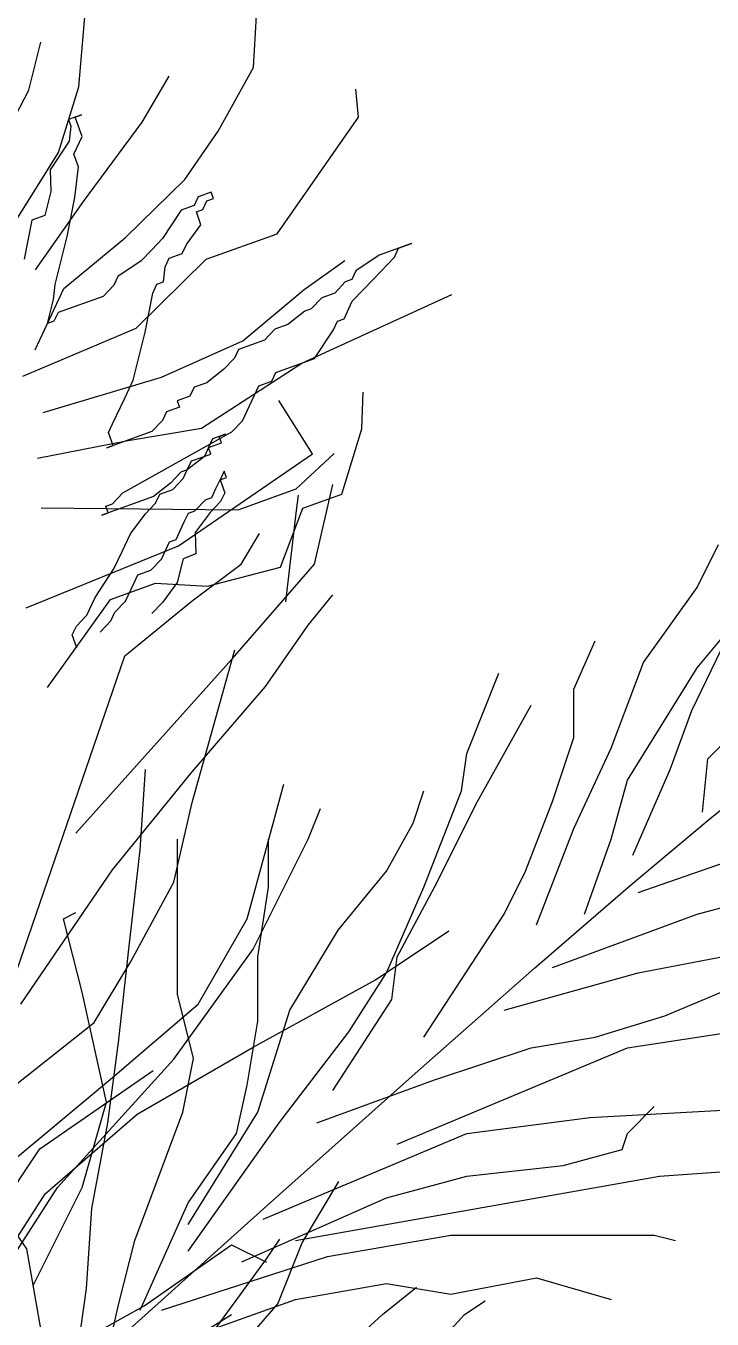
# Model space of a CAD drawing. Header units: millimetres. Extents: x 11966 to 133335, y 1756 to 88592.
# Drawn here: x 37253 to 38017, y 23926 to 25366 of the extents above; entities that cross this region are included whole.
import ezdxf

# ---------------------------------------------------------------- set-up
doc = ezdxf.new("R2010")
doc.units = ezdxf.units.MM

# ---------------------------------------------------------------- blocks, each defined once
blk = doc.blocks.new('A$C4FB75ABC')
at = {"color": 72}
for p, q in [((2.8876, 3.7608), (2.897, 3.8696)), ((3.0823, 3.7823), (3.0858, 3.8403)), ((2.8322, 3.7571), (2.8454, 3.8105)), ((3.043, 3.7114), (3.0823, 3.7823)), ((2.8652, 3.6879), (2.8876, 3.7608)), ((2.9584, 3.7215), (2.9885, 3.7729)), ((2.7745, 3.6472), (2.8322, 3.7571)), ((3.1994, 3.7272), (3.1962, 3.7584)), ((2.8907, 3.7295), (2.8764, 3.7244)), ((2.8764, 3.7244), (2.8789, 3.7172)), ((2.8789, 3.7172), (2.8769, 3.7003)), ((2.8835, 3.727), (2.8907, 3.7295)), ((2.8913, 3.7054), (2.8835, 3.727)), ((2.893, 3.6331), (2.9584, 3.7215)), ((3.1085, 3.5972), (3.1994, 3.7272)), ((2.8821, 3.6859), (2.8913, 3.7054)), ((3.0058, 3.6575), (3.043, 3.7114)), ((2.7932, 3.5729), (2.8652, 3.6879)), ((2.8769, 3.7003), (2.856, 3.6684)), ((2.8873, 3.6716), (2.8821, 3.6859)), ((2.856, 3.6684), (2.8566, 3.6443)), ((2.8833, 3.6377), (2.8873, 3.6716)), ((2.9398, 3.5932), (3.0058, 3.6575)), ((2.8394, 3.5571), (2.893, 3.6331)), ((2.8566, 3.6443), (2.85, 3.6176)), ((2.8746, 3.5941), (2.8833, 3.6377)), ((3.0207, 3.6385), (3.0161, 3.6288)), ((3.035, 3.6437), (3.0207, 3.6385)), ((3.0258, 3.6242), (3.0304, 3.6339)), ((3.0304, 3.6339), (3.0376, 3.6365)), ((3.0376, 3.6365), (3.035, 3.6437)), ((2.85, 3.6176), (2.8356, 3.6125)), ((3.0017, 3.6236), (2.9808, 3.5918)), ((3.0161, 3.6288), (3.0017, 3.6236)), ((3.0187, 3.6216), (3.0258, 3.6242)), ((3.0238, 3.6072), (3.0187, 3.6216)), ((2.8356, 3.6125), (2.827, 3.5688)), ((3.0075, 3.5852), (3.0238, 3.6072)), ((2.868, 3.5674), (2.8746, 3.5941)), ((2.8712, 3.5361), (2.9398, 3.5932)), ((2.9808, 3.5918), (2.969, 3.5794)), ((3.0296, 3.5688), (3.1085, 3.5972)), ((2.969, 3.5794), (2.9573, 3.5671)), ((2.9885, 3.5702), (3.0029, 3.5754)), ((3.0029, 3.5754), (3.0075, 3.5852)), ((3.2224, 3.5733), (3.1962, 3.5558)), ((3.2582, 3.5862), (3.2224, 3.5733)), ((3.2393, 3.5713), (3.2439, 3.5811)), ((3.2439, 3.5811), (3.2582, 3.5862)), ((2.8614, 3.5407), (2.868, 3.5674)), ((2.9573, 3.5671), (2.9312, 3.5496)), ((2.9518, 3.4922), (3.0296, 3.5688)), ((2.9819, 3.5435), (2.984, 3.5605)), ((2.984, 3.5605), (2.9885, 3.5702)), ((3.1389, 3.5352), (3.1839, 3.5676)), ((3.2158, 3.5466), (3.2393, 3.5713)), ((2.9312, 3.5496), (2.9266, 3.5398)), ((3.1917, 3.5461), (3.1845, 3.5435)), ((3.1962, 3.5558), (3.1917, 3.5461)), ((3.1922, 3.522), (3.2158, 3.5466)), ((2.8391, 3.4678), (2.8712, 3.5361)), ((2.8594, 3.5238), (2.8614, 3.5407)), ((2.9266, 3.5398), (2.9148, 3.5275)), ((2.9616, 3.4876), (2.9702, 3.5312)), ((2.9702, 3.5312), (2.9748, 3.541)), ((2.9748, 3.541), (2.9819, 3.5435)), ((3.0703, 3.4781), (3.1389, 3.5352)), ((3.136, 3.4531), (3.303, 3.5294)), ((3.1727, 3.5311), (3.1584, 3.526)), ((3.1845, 3.5435), (3.1727, 3.5311)), ((2.8528, 3.4971), (2.8594, 3.5238)), ((2.9148, 3.5275), (2.8646, 3.5094)), ((3.1584, 3.526), (3.1466, 3.5136)), ((3.1831, 3.5024), (3.1922, 3.522)), ((2.8646, 3.5094), (2.86, 3.4997)), ((3.1394, 3.5111), (3.1205, 3.4961)), ((3.1466, 3.5136), (3.1394, 3.5111)), ((3.1759, 3.4999), (3.1831, 3.5024)), ((2.8253, 3.4385), (2.9518, 3.4922)), ((2.86, 3.4997), (2.8528, 3.4971)), ((2.9484, 3.4342), (2.9616, 3.4876)), ((3.1062, 3.491), (3.0944, 3.4786)), ((3.1205, 3.4961), (3.1062, 3.491)), ((3.1503, 3.4583), (3.1713, 3.4901)), ((3.1713, 3.4901), (3.1759, 3.4999)), ((2.9797, 3.4374), (3.0703, 3.4781)), ((3.0944, 3.4786), (3.0657, 3.4683)), ((3.0611, 3.4586), (3.0494, 3.4462)), ((3.0657, 3.4683), (3.0611, 3.4586)), ((3.1073, 3.4428), (3.1503, 3.4583)), ((3.0244, 3.3805), (3.136, 3.4531)), ((3.0494, 3.4462), (3.0304, 3.4313)), ((2.848, 3.3981), (2.9797, 3.4374)), ((2.9392, 3.4147), (2.9484, 3.4342)), ((3.0304, 3.4313), (3.0161, 3.4262)), ((3.0884, 3.4279), (3.1027, 3.433)), ((3.1027, 3.433), (3.1073, 3.4428)), ((2.9254, 3.3854), (2.9392, 3.4147)), ((3.0115, 3.4164), (2.9972, 3.4112)), ((3.0161, 3.4262), (3.0115, 3.4164)), ((3.07, 3.3888), (3.0884, 3.4279)), ((3.2028, 3.3799), (3.2043, 3.4209)), ((2.9997, 3.4041), (2.9854, 3.3989)), ((2.9972, 3.4112), (2.9997, 3.4041)), ((3.1481, 3.3521), (3.1105, 3.4115)), ((2.9208, 3.3757), (2.9254, 3.3854)), ((2.9808, 3.3891), (2.969, 3.3768)), ((2.9854, 3.3989), (2.9808, 3.3891)), ((3.0583, 3.3765), (3.07, 3.3888)), ((2.969, 3.3768), (2.9188, 3.3587)), ((2.926, 3.3613), (2.9208, 3.3757)), ((2.9369, 3.3085), (3.0583, 3.3765)), ((2.9403, 3.3665), (3.0244, 3.3805)), ((3.0511, 3.3739), (3.0367, 3.3687)), ((3.0439, 3.3713), (3.0511, 3.3739)), ((3.0465, 3.3642), (3.0439, 3.3713)), ((3.1805, 3.307), (3.2028, 3.3799)), ((2.8419, 3.3473), (2.9403, 3.3665)), ((2.9188, 3.3587), (2.926, 3.3613)), ((3.0322, 3.359), (3.0276, 3.3492)), ((3.0367, 3.3687), (3.0322, 3.359)), ((3.0322, 3.359), (3.0465, 3.3642)), ((3.0347, 3.3518), (3.0322, 3.359)), ((2.9986, 3.2497), (3.1481, 3.3521)), ((3.0276, 3.3492), (3.0086, 3.3343)), ((3.0086, 3.3343), (3.0132, 3.3441)), ((3.0132, 3.3441), (3.0347, 3.3518)), ((3.1297, 3.313), (3.1722, 3.3526)), ((3.0015, 3.3317), (2.9897, 3.3194)), ((3.0086, 3.3343), (3.0015, 3.3317)), ((3.004, 3.3246), (3.0086, 3.3343)), ((3.0497, 3.3329), (3.0451, 3.3231)), ((3.0522, 3.3257), (3.0497, 3.3329)), ((2.9897, 3.3194), (2.9708, 3.3045)), ((2.9923, 3.3122), (3.004, 3.3246)), ((3.0359, 3.3036), (3.0405, 3.3134)), ((3.0405, 3.3134), (3.0451, 3.3231)), ((3.0451, 3.3231), (3.0522, 3.3257)), ((3.0451, 3.3231), (3.0502, 3.3088)), ((3.1501, 3.2292), (3.1706, 3.3178)), ((2.9708, 3.3045), (2.9134, 3.2838)), ((2.9251, 3.2962), (2.9369, 3.3085)), ((2.9733, 3.2973), (2.9779, 3.3071)), ((2.9779, 3.3071), (2.9923, 3.3122)), ((3.0169, 3.2887), (3.0287, 3.301)), ((3.0287, 3.301), (3.0359, 3.3036)), ((3.0456, 3.299), (3.0339, 3.2867)), ((3.0502, 3.3088), (3.0456, 3.299)), ((3.0651, 3.2898), (3.1297, 3.313)), ((3.1303, 3.2889), (3.1323, 3.3059)), ((3.1374, 3.2915), (3.1805, 3.307)), ((2.8457, 3.2919), (3.0651, 3.2898)), ((2.9134, 3.2838), (2.9206, 3.2864)), ((2.918, 3.2936), (2.9251, 3.2962)), ((2.9206, 3.2864), (2.918, 3.2936)), ((2.9452, 3.2629), (2.9616, 3.285)), ((2.9616, 3.285), (2.9733, 3.2973)), ((3.0052, 3.2763), (3.0098, 3.2861)), ((3.0098, 3.2861), (3.0169, 3.2887)), ((3.0339, 3.2867), (3.0175, 3.2646)), ((3.1125, 3.2258), (3.1374, 3.2915)), ((3.1182, 3.1873), (3.1303, 3.2889)), ((2.996, 3.2568), (3.0052, 3.2763)), ((2.936, 3.2434), (2.9452, 3.2629)), ((2.9888, 3.2542), (2.996, 3.2568)), ((3.0175, 3.2646), (3.0181, 3.2405)), ((3.0684, 3.2292), (3.0888, 3.2633)), ((2.829, 3.1805), (2.9986, 3.2497)), ((2.9269, 3.2238), (2.936, 3.2434)), ((2.9797, 3.2347), (2.9842, 3.2445)), ((2.9842, 3.2445), (2.9888, 3.2542)), ((3.5763, 3.2032), (3.6001, 3.2509)), ((2.9679, 3.2224), (2.9797, 3.2347)), ((3.0038, 3.2353), (2.9972, 3.2086)), ((3.0181, 3.2405), (3.0038, 3.2353)), ((3.0139, 3.1884), (3.0684, 3.2292)), ((3.0616, 3.1271), (3.1501, 3.2292)), ((3.5703, 3.066), (3.6479, 3.227)), ((2.9059, 3.192), (2.9269, 3.2238)), ((2.949, 3.2075), (2.9535, 3.2172)), ((2.9535, 3.2172), (2.9679, 3.2224)), ((3.031, 3.2046), (3.1125, 3.2258)), ((2.9229, 3.19), (2.9731, 3.208)), ((2.9398, 3.188), (2.949, 3.2075)), ((2.9731, 3.208), (3.031, 3.2046)), ((2.9972, 3.2086), (2.9808, 3.1865)), ((3.5166, 3.1197), (3.5763, 3.2032)), ((2.8529, 3.0918), (2.9229, 3.19)), ((2.8967, 3.1725), (2.9059, 3.192)), ((2.928, 3.1756), (2.9398, 3.188)), ((2.9389, 3.1271), (3.0139, 3.1884)), ((2.9808, 3.1865), (2.969, 3.1742)), ((3.1433, 3.1611), (3.1706, 3.1952)), ((2.885, 3.1601), (2.8967, 3.1725)), ((2.9234, 3.1659), (2.928, 3.1756)), ((2.8804, 3.1504), (2.885, 3.1601)), ((2.9117, 3.1535), (2.9234, 3.1659)), ((3.0956, 3.093), (3.1433, 3.1611)), ((2.8856, 3.136), (2.8804, 3.1504)), ((3.4391, 3.0899), (3.4629, 3.1436)), ((3.5763, 3.1137), (3.6061, 3.1495)), ((2.7823, 2.6709), (2.9389, 3.1271)), ((2.8844, 2.9296), (3.0616, 3.1271)), ((3.0139, 2.9637), (3.0616, 3.1339)), ((3.4808, 3.0243), (3.5166, 3.1197)), ((3.4987, 2.9885), (3.5763, 3.1137)), ((3.3198, 3.0184), (3.3556, 3.1078)), ((3.0139, 2.9977), (3.0956, 3.093)), ((3.4391, 3.0362), (3.4391, 3.0899)), ((3.5882, 3.0124), (3.6658, 3.0899)), ((3.3317, 2.9647), (3.3914, 3.072)), ((3.5465, 3.0005), (3.5703, 3.066)), ((3.4152, 2.9647), (3.4391, 3.0362)), ((3.3138, 2.9766), (3.3198, 3.0184)), ((3.4391, 2.9349), (3.4808, 3.0243)), ((3.5822, 2.9528), (3.5882, 3.0124)), ((2.9253, 2.8888), (3.0139, 2.9977)), ((2.9559, 2.911), (2.9619, 3.0005)), ((3.5047, 2.9051), (3.5465, 3.0005)), ((3.5886, 2.9442), (3.6611, 3.0024)), ((3.0752, 2.8343), (3.1161, 2.9841)), ((3.4808, 2.923), (3.4987, 2.9885)), ((3.2601, 2.9408), (3.2721, 2.9766)), ((3.2721, 2.8693), (3.3138, 2.9766)), ((2.9935, 2.8751), (3.0139, 2.9637)), ((3.1433, 2.9228), (3.157, 2.9569)), ((3.284, 2.8693), (3.3317, 2.9647)), ((3.3854, 2.8872), (3.4152, 2.9647)), ((3.2303, 2.8872), (3.2601, 2.9408)), ((3.5019, 2.8714), (3.5886, 2.9442)), ((3.3973, 2.8276), (3.4391, 2.9349)), ((2.944, 2.8037), (2.9559, 2.911)), ((2.9977, 2.8216), (2.9977, 2.923)), ((3.082, 2.8002), (3.1433, 2.9228)), ((3.0991, 2.8693), (3.0991, 2.923)), ((3.451, 2.8395), (3.4808, 2.923)), ((3.5107, 2.8633), (3.63, 2.9051)), ((2.8231, 2.739), (2.9253, 2.8888)), ((3.1766, 2.8216), (3.2303, 2.8872)), ((3.3615, 2.8395), (3.3854, 2.8872)), ((2.9458, 2.7866), (2.9935, 2.8751)), ((3.0872, 2.7918), (3.0991, 2.8693)), ((3.2303, 2.7739), (3.2721, 2.8693)), ((3.2422, 2.7918), (3.284, 2.8693)), ((3.3951, 2.779), (3.5019, 2.8714)), ((3.5763, 2.8395), (3.6896, 2.8693)), ((2.8708, 2.8343), (2.8844, 2.8411)), ((3.2721, 2.7024), (3.3615, 2.8395)), ((3.4152, 2.7799), (3.5763, 2.8395)), ((2.8913, 2.7526), (2.8708, 2.8343)), ((3.0207, 2.739), (3.0752, 2.8343)), ((2.9977, 2.7501), (2.9977, 2.8216)), ((3.1229, 2.7322), (3.1766, 2.8216)), ((3.2183, 2.7662), (3.3, 2.8207)), ((2.9321, 2.6964), (2.944, 2.8037)), ((2.9935, 2.6777), (3.082, 2.8002)), ((3.5107, 2.7739), (3.6658, 2.8037)), ((2.9049, 2.7185), (2.9458, 2.7866)), ((3.0872, 2.7203), (3.0872, 2.7918)), ((3.2363, 2.7441), (3.2422, 2.7918)), ((3.082, 2.6913), (3.2183, 2.7662)), ((3.1886, 2.7083), (3.2303, 2.7739)), ((3.2623, 2.6619), (3.3951, 2.779)), ((3.3615, 2.7322), (3.5107, 2.7739)), ((2.9185, 2.63), (2.8913, 2.7526)), ((3.5405, 2.7262), (3.6121, 2.756)), ((2.9253, 2.6572), (3.0207, 2.739)), ((3.0156, 2.6785), (2.9977, 2.7501)), ((3.1707, 2.6428), (3.2363, 2.7441)), ((3.0872, 2.6189), (3.1229, 2.7322)), ((3.4629, 2.7024), (3.5405, 2.7262)), ((2.7414, 2.5891), (2.9049, 2.7185)), ((3.0752, 2.6487), (3.0872, 2.7203)), ((3.111, 2.607), (3.1886, 2.7083)), ((3.4987, 2.6904), (3.6538, 2.7143)), ((2.9201, 2.607), (2.9321, 2.6964)), ((3.3914, 2.6904), (3.4629, 2.7024)), ((2.9526, 2.6164), (3.082, 2.6913)), ((3.2422, 2.5831), (3.4987, 2.6904)), ((3.284, 2.6547), (3.3914, 2.6904)), ((2.8442, 2.5778), (2.9704, 2.6651)), ((2.864, 2.5347), (2.9935, 2.6777)), ((3.0036, 2.6189), (3.0156, 2.6785)), ((2.7209, 2.487), (2.9253, 2.6572)), ((3.0976, 2.5149), (3.2623, 2.6619)), ((3.1528, 2.607), (3.284, 2.6547)), ((3.0633, 2.5951), (3.0752, 2.6487)), ((2.8913, 2.5347), (2.9185, 2.63)), ((3.457, 2.6129), (3.6717, 2.6249)), ((3.4987, 2.5951), (3.5286, 2.6249)), ((2.8504, 2.5279), (2.9526, 2.6164)), ((2.95, 2.4758), (3.0036, 2.6189)), ((3.0096, 2.4937), (3.0872, 2.6189)), ((3.3198, 2.5951), (3.457, 2.6129)), ((2.9022, 2.5116), (2.9201, 2.607)), ((3.0096, 2.4639), (3.111, 2.607)), ((3.0096, 2.5176), (3.0633, 2.5951)), ((3.0931, 2.4997), (3.3198, 2.5951)), ((3.4928, 2.5772), (3.4987, 2.5951)), ((2.786, 2.4905), (2.8442, 2.5778)), ((3.4272, 2.5593), (3.4928, 2.5772)), ((2.8299, 2.4666), (2.7686, 2.5551)), ((3.3198, 2.5474), (3.4272, 2.5593)), ((3.5345, 2.5474), (3.618, 2.5533)), ((3.1289, 2.4758), (3.5345, 2.5474)), ((3.1365, 2.4734), (3.1774, 2.5415)), ((3.2303, 2.5235), (3.3198, 2.5474)), ((2.7891, 2.4325), (2.8504, 2.5279)), ((2.8027, 2.4393), (2.864, 2.5347)), ((2.8368, 2.4257), (2.8913, 2.5347)), ((3.0693, 2.452), (3.2303, 2.5235)), ((2.895, 2.333), (3.0976, 2.5149)), ((2.8963, 2.4222), (2.9022, 2.5116)), ((2.9559, 2.3983), (3.0096, 2.5176)), ((3.1647, 2.4579), (3.3019, 2.4818)), ((3.3019, 2.4818), (3.4152, 2.4818)), ((3.4152, 2.4818), (3.5286, 2.4818)), ((3.5286, 2.4818), (3.5524, 2.4758)), ((2.8572, 2.31), (2.8299, 2.4666)), ((2.9321, 2.4043), (2.95, 2.4758)), ((2.9607, 2.4032), (3.0578, 2.4711)), ((3.0578, 2.4711), (3.0966, 2.4517)), ((3.0962, 2.4544), (3.1115, 2.4773)), ((3.1093, 2.4053), (3.1365, 2.4734)), ((2.9798, 2.3983), (3.1647, 2.4579)), ((3.0123, 2.3401), (3.0962, 2.4544)), ((2.8844, 2.3387), (2.8963, 2.4222)), ((3.1289, 2.4102), (3.2303, 2.4281)), ((3.2259, 2.3934), (3.264, 2.4239)), ((3.2303, 2.4281), (3.3019, 2.4162)), ((3.3019, 2.4162), (3.3973, 2.4341)), ((3.3973, 2.4341), (3.4808, 2.4102)), ((2.9619, 2.3506), (3.1289, 2.4102)), ((3.3174, 2.3934), (3.3403, 2.4087)), ((2.8733, 2.3546), (2.9607, 2.4032)), ((2.9142, 2.3268), (2.9321, 2.4043)), ((2.9801, 2.3449), (3.0578, 2.3935)), ((3.0207, 2.3031), (3.1093, 2.4053)), ((3.1344, 2.3096), (3.2259, 2.3934)), ((3.2335, 2.302), (3.3174, 2.3934))]:
    blk.add_line(p, q, dxfattribs=at)

msp = doc.modelspace()

# ---------------------------------------------------------------- block references
at = {"xscale": 1000, "yscale": 1000, "zscale": 1000}
msp.add_blockref('A$C4FB75ABC', (34424.1, 21537.3), dxfattribs=at)

doc.saveas('drawing.dxf')
